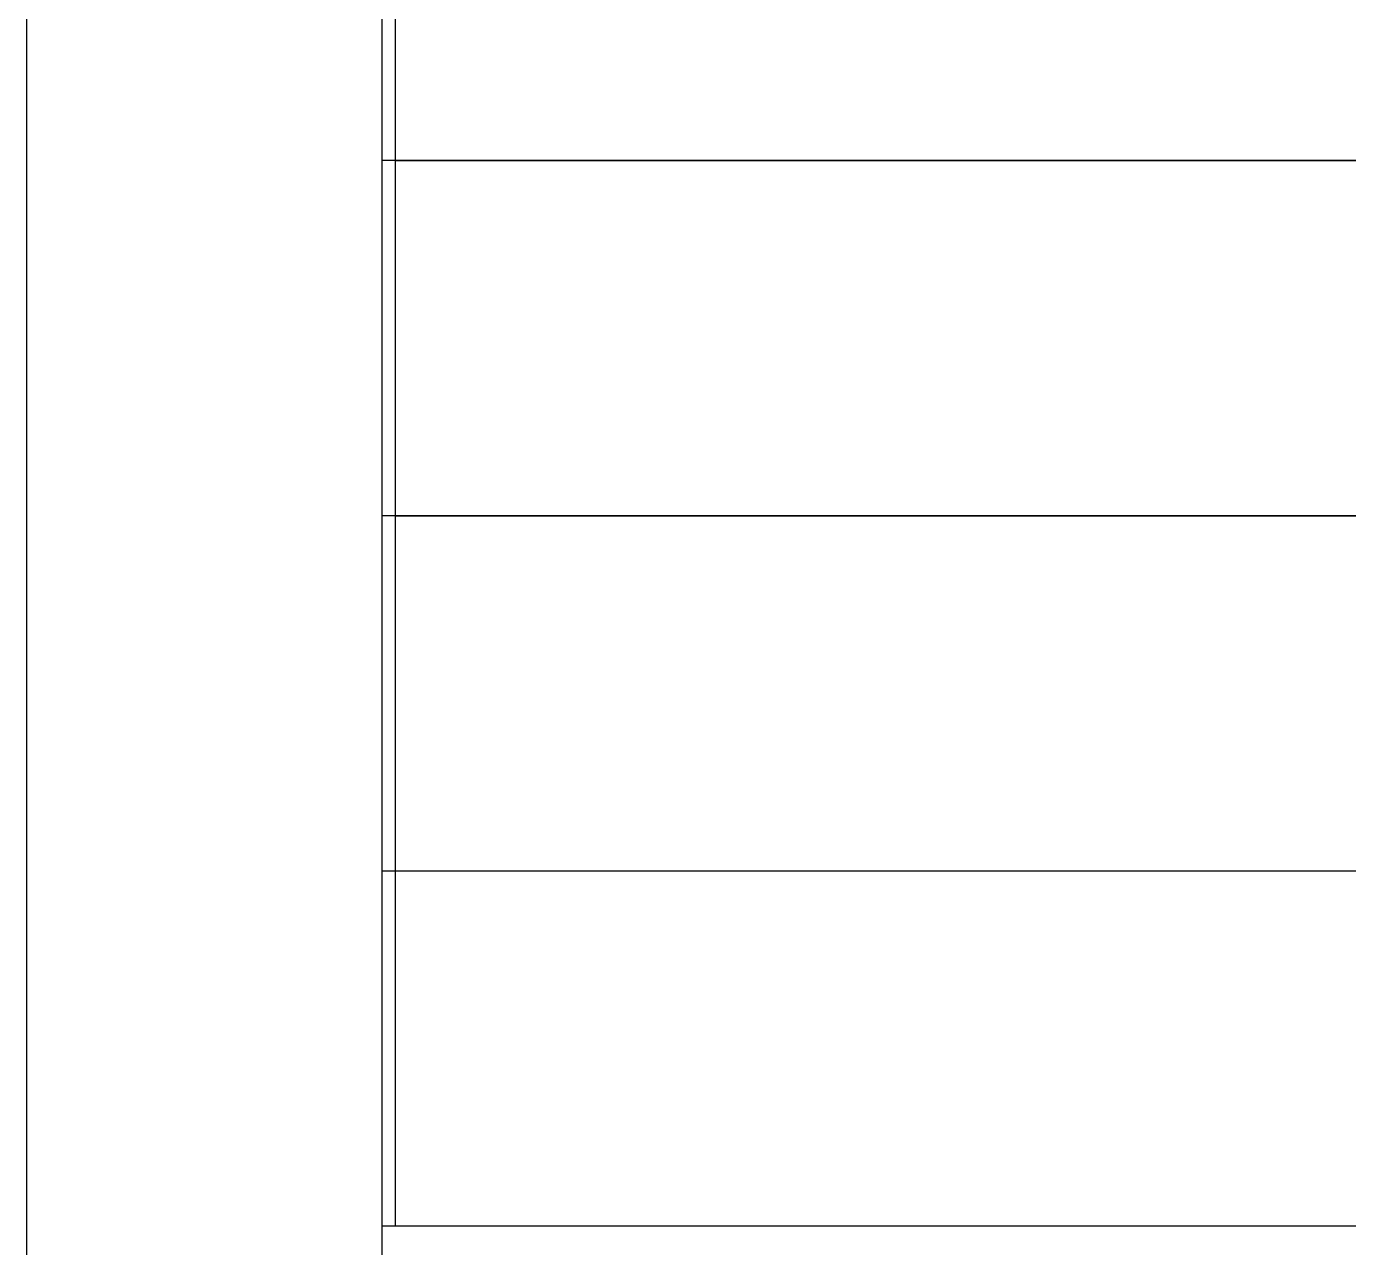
# Model space of a CAD drawing. Extents: x -19 to 297, y 0 to 420.
# Drawn here: x 99.916 to 101.777, y 242.298 to 244.016 of the extents above; entities that cross this region are included whole.
import ezdxf

# ---------------------------------------------------------------- set-up
doc = ezdxf.new("R2010")
doc.units = 0
doc.header["$MEASUREMENT"] = 0
doc.linetypes.add('K5LT_BASIC', pattern=[0])
doc.layers.add('Системный слой', color=7, linetype='Continuous')

# ---------------------------------------------------------------- blocks, each defined once
blk = doc.blocks.new('*U')
at = {"layer": 'Системный слой', "color": 5, "linetype": 'K5LT_BASIC'}
for p, q in [((100.4357, 243.8278), (100.4357, 244.3278)), ((100.4357, 243.3278), (100.4357, 243.8278)), ((100.4357, 243.8278), (107.9163, 243.8278)), ((107.9163, 243.8278), (100.4357, 243.8278)), ((100.4357, 242.8278), (100.4357, 243.3278)), ((100.4357, 243.3278), (107.9163, 243.3278)), ((107.9163, 243.3278), (100.4357, 243.3278)), ((100.4357, 242.3282), (100.4357, 242.8282)), ((100.4357, 242.8282), (107.9163, 242.8282)), ((107.9163, 242.8278), (100.4357, 242.8278)), ((107.9163, 242.3282), (100.4357, 242.3282))]:
    blk.add_line(p, q, dxfattribs=at)

msp = doc.modelspace()

# ---------------------------------------------------------------- linework, layer by layer
at = {"layer": 'Системный слой', "color": 5, "linetype": 'K5LT_BASIC'}
for p, q in [((99.9163, 248.2688), (99.9163, 242.8278)), ((99.9163, 248.2688), (99.9163, 236.7688)), ((100.4167, 248.2688), (100.4167, 236.7688)), ((107.9163, 243.8278), (100.4164, 243.8278)), ((107.9163, 243.3278), (100.4164, 243.3278)), ((107.9163, 242.8278), (100.4164, 242.8278)), ((99.9163, 242.3282), (99.9163, 236.7688)), ((107.9163, 242.3282), (100.4164, 242.3282))]:
    msp.add_line(p, q, dxfattribs=at)

# ---------------------------------------------------------------- block references
at = {"layer": 'Системный слой'}
msp.add_blockref('*U', (0, 0), dxfattribs=at)
msp.add_blockref('*U', (0, 0), dxfattribs=at)
msp.add_blockref('*U', (0, 0), dxfattribs=at)
msp.add_blockref('*U', (0, 0), dxfattribs=at)
msp.add_blockref('*U', (0, 0), dxfattribs=at)
msp.add_blockref('*U', (0, 0), dxfattribs=at)
msp.add_blockref('*U', (0, 0), dxfattribs=at)
msp.add_blockref('*U', (0, 0), dxfattribs=at)
msp.add_blockref('*U', (0, 0), dxfattribs=at)
msp.add_blockref('*U', (0, 0), dxfattribs=at)
msp.add_blockref('*U', (0, 0), dxfattribs=at)
msp.add_blockref('*U', (0, 0), dxfattribs=at)
msp.add_blockref('*U', (0, 0), dxfattribs=at)
msp.add_blockref('*U', (0, 0), dxfattribs=at)
msp.add_blockref('*U', (0, 0), dxfattribs=at)
msp.add_blockref('*U', (0, 0), dxfattribs=at)
msp.add_blockref('*U', (0, 0), dxfattribs=at)
msp.add_blockref('*U', (0, 0), dxfattribs=at)
msp.add_blockref('*U', (0, 0), dxfattribs=at)
msp.add_blockref('*U', (0, 0), dxfattribs=at)
msp.add_blockref('*U', (0, 0), dxfattribs=at)
msp.add_blockref('*U', (0, 0), dxfattribs=at)
msp.add_blockref('*U', (0, 0), dxfattribs=at)
msp.add_blockref('*U', (0, 0), dxfattribs=at)
msp.add_blockref('*U', (0, 0), dxfattribs=at)
msp.add_blockref('*U', (0, 0), dxfattribs=at)
msp.add_blockref('*U', (0, 0), dxfattribs=at)
msp.add_blockref('*U', (0, 0), dxfattribs=at)
msp.add_blockref('*U', (0, 0), dxfattribs=at)
msp.add_blockref('*U', (0, 0), dxfattribs=at)
msp.add_blockref('*U', (0, 0), dxfattribs=at)
msp.add_blockref('*U', (0, 0), dxfattribs=at)
msp.add_blockref('*U', (0, 0), dxfattribs=at)
msp.add_blockref('*U', (0, 0), dxfattribs=at)
msp.add_blockref('*U', (0, 0), dxfattribs=at)
msp.add_blockref('*U', (0, 0), dxfattribs=at)
msp.add_blockref('*U', (0, 0), dxfattribs=at)
msp.add_blockref('*U', (0, 0), dxfattribs=at)
msp.add_blockref('*U', (0, 0), dxfattribs=at)
msp.add_blockref('*U', (0, 0), dxfattribs=at)
msp.add_blockref('*U', (0, 0), dxfattribs=at)
msp.add_blockref('*U', (0, 0), dxfattribs=at)
msp.add_blockref('*U', (0, 0), dxfattribs=at)
msp.add_blockref('*U', (0, 0), dxfattribs=at)
msp.add_blockref('*U', (0, 0), dxfattribs=at)
msp.add_blockref('*U', (0, 0), dxfattribs=at)
msp.add_blockref('*U', (0, 0), dxfattribs=at)
msp.add_blockref('*U', (0, 0), dxfattribs=at)
msp.add_blockref('*U', (0, 0), dxfattribs=at)
msp.add_blockref('*U', (0, 0), dxfattribs=at)
msp.add_blockref('*U', (0, 0), dxfattribs=at)
msp.add_blockref('*U', (0, 0), dxfattribs=at)
msp.add_blockref('*U', (0, 0), dxfattribs=at)
msp.add_blockref('*U', (0, 0), dxfattribs=at)
msp.add_blockref('*U', (0, 0), dxfattribs=at)
msp.add_blockref('*U', (0, 0), dxfattribs=at)
msp.add_blockref('*U', (0, 0), dxfattribs=at)
msp.add_blockref('*U', (0, 0), dxfattribs=at)
msp.add_blockref('*U', (0, 0), dxfattribs=at)
msp.add_blockref('*U', (0, 0), dxfattribs=at)
msp.add_blockref('*U', (0, 0), dxfattribs=at)
msp.add_blockref('*U', (0, 0), dxfattribs=at)
msp.add_blockref('*U', (0, 0), dxfattribs=at)
msp.add_blockref('*U', (0, 0), dxfattribs=at)
msp.add_blockref('*U', (0, 0), dxfattribs=at)
msp.add_blockref('*U', (0, 0), dxfattribs=at)
msp.add_blockref('*U', (0, 0), dxfattribs=at)
msp.add_blockref('*U', (0, 0), dxfattribs=at)
msp.add_blockref('*U', (0, 0), dxfattribs=at)
msp.add_blockref('*U', (0, 0), dxfattribs=at)
msp.add_blockref('*U', (0, 0), dxfattribs=at)
msp.add_blockref('*U', (0, 0), dxfattribs=at)
msp.add_blockref('*U', (0, 0), dxfattribs=at)
msp.add_blockref('*U', (0, 0), dxfattribs=at)
msp.add_blockref('*U', (0, 0), dxfattribs=at)
msp.add_blockref('*U', (0, 0), dxfattribs=at)
msp.add_blockref('*U', (0, 0), dxfattribs=at)
msp.add_blockref('*U', (0, 0), dxfattribs=at)
msp.add_blockref('*U', (0, 0), dxfattribs=at)
msp.add_blockref('*U', (0, 0), dxfattribs=at)
msp.add_blockref('*U', (0, 0), dxfattribs=at)
msp.add_blockref('*U', (0, 0), dxfattribs=at)
msp.add_blockref('*U', (0, 0), dxfattribs=at)
msp.add_blockref('*U', (0, 0), dxfattribs=at)
msp.add_blockref('*U', (0, 0), dxfattribs=at)
msp.add_blockref('*U', (0, 0), dxfattribs=at)
msp.add_blockref('*U', (0, 0), dxfattribs=at)
msp.add_blockref('*U', (0, 0), dxfattribs=at)
msp.add_blockref('*U', (0, 0), dxfattribs=at)
msp.add_blockref('*U', (0, 0), dxfattribs=at)
msp.add_blockref('*U', (0, 0), dxfattribs=at)
msp.add_blockref('*U', (0, 0), dxfattribs=at)
msp.add_blockref('*U', (0, 0), dxfattribs=at)
msp.add_blockref('*U', (0, 0), dxfattribs=at)
msp.add_blockref('*U', (0, 0), dxfattribs=at)
msp.add_blockref('*U', (0, 0), dxfattribs=at)
msp.add_blockref('*U', (0, 0), dxfattribs=at)
msp.add_blockref('*U', (0, 0), dxfattribs=at)
msp.add_blockref('*U', (0, 0), dxfattribs=at)
msp.add_blockref('*U', (0, 0), dxfattribs=at)
msp.add_blockref('*U', (0, 0), dxfattribs=at)
msp.add_blockref('*U', (0, 0), dxfattribs=at)
msp.add_blockref('*U', (0, 0), dxfattribs=at)
msp.add_blockref('*U', (0, 0), dxfattribs=at)
msp.add_blockref('*U', (0, 0), dxfattribs=at)
msp.add_blockref('*U', (0, 0), dxfattribs=at)
msp.add_blockref('*U', (0, 0), dxfattribs=at)
msp.add_blockref('*U', (0, 0), dxfattribs=at)
msp.add_blockref('*U', (0, 0), dxfattribs=at)
msp.add_blockref('*U', (0, 0), dxfattribs=at)
msp.add_blockref('*U', (0, 0), dxfattribs=at)
msp.add_blockref('*U', (0, 0), dxfattribs=at)
msp.add_blockref('*U', (0, 0), dxfattribs=at)
msp.add_blockref('*U', (0, 0), dxfattribs=at)
msp.add_blockref('*U', (0, 0), dxfattribs=at)
msp.add_blockref('*U', (0, 0), dxfattribs=at)
msp.add_blockref('*U', (0, 0), dxfattribs=at)
msp.add_blockref('*U', (0, 0), dxfattribs=at)
msp.add_blockref('*U', (0, 0), dxfattribs=at)
msp.add_blockref('*U', (0, 0), dxfattribs=at)
msp.add_blockref('*U', (0, 0), dxfattribs=at)
msp.add_blockref('*U', (0, 0), dxfattribs=at)
msp.add_blockref('*U', (0, 0), dxfattribs=at)
msp.add_blockref('*U', (0, 0), dxfattribs=at)
msp.add_blockref('*U', (0, 0), dxfattribs=at)
msp.add_blockref('*U', (0, 0), dxfattribs=at)
msp.add_blockref('*U', (0, 0), dxfattribs=at)
msp.add_blockref('*U', (0, 0), dxfattribs=at)
msp.add_blockref('*U', (0, 0), dxfattribs=at)
msp.add_blockref('*U', (0, 0), dxfattribs=at)
msp.add_blockref('*U', (0, 0), dxfattribs=at)
msp.add_blockref('*U', (0, 0), dxfattribs=at)
msp.add_blockref('*U', (0, 0), dxfattribs=at)
msp.add_blockref('*U', (0, 0), dxfattribs=at)
msp.add_blockref('*U', (0, 0), dxfattribs=at)
msp.add_blockref('*U', (0, 0), dxfattribs=at)
msp.add_blockref('*U', (0, 0), dxfattribs=at)
msp.add_blockref('*U', (0, 0), dxfattribs=at)
msp.add_blockref('*U', (0, 0), dxfattribs=at)
msp.add_blockref('*U', (0, 0), dxfattribs=at)
msp.add_blockref('*U', (0, 0), dxfattribs=at)
msp.add_blockref('*U', (0, 0), dxfattribs=at)
msp.add_blockref('*U', (0, 0), dxfattribs=at)
msp.add_blockref('*U', (0, 0), dxfattribs=at)
msp.add_blockref('*U', (0, 0), dxfattribs=at)
msp.add_blockref('*U', (0, 0), dxfattribs=at)
msp.add_blockref('*U', (0, 0), dxfattribs=at)
msp.add_blockref('*U', (0, 0), dxfattribs=at)
msp.add_blockref('*U', (0, 0), dxfattribs=at)
msp.add_blockref('*U', (0, 0), dxfattribs=at)
msp.add_blockref('*U', (0, 0), dxfattribs=at)
msp.add_blockref('*U', (0, 0), dxfattribs=at)
msp.add_blockref('*U', (0, 0), dxfattribs=at)
msp.add_blockref('*U', (0, 0), dxfattribs=at)
msp.add_blockref('*U', (0, 0), dxfattribs=at)
msp.add_blockref('*U', (0, 0), dxfattribs=at)
msp.add_blockref('*U', (0, 0), dxfattribs=at)
msp.add_blockref('*U', (0, 0), dxfattribs=at)
msp.add_blockref('*U', (0, 0), dxfattribs=at)
msp.add_blockref('*U', (0, 0), dxfattribs=at)
msp.add_blockref('*U', (0, 0), dxfattribs=at)
msp.add_blockref('*U', (0, 0), dxfattribs=at)
msp.add_blockref('*U', (0, 0), dxfattribs=at)
msp.add_blockref('*U', (0, 0), dxfattribs=at)
msp.add_blockref('*U', (0, 0), dxfattribs=at)
msp.add_blockref('*U', (0, 0), dxfattribs=at)
msp.add_blockref('*U', (0, 0), dxfattribs=at)
msp.add_blockref('*U', (0, 0), dxfattribs=at)
msp.add_blockref('*U', (0, 0), dxfattribs=at)
msp.add_blockref('*U', (0, 0), dxfattribs=at)
msp.add_blockref('*U', (0, 0), dxfattribs=at)
msp.add_blockref('*U', (0, 0), dxfattribs=at)
msp.add_blockref('*U', (0, 0), dxfattribs=at)
msp.add_blockref('*U', (0, 0), dxfattribs=at)
msp.add_blockref('*U', (0, 0), dxfattribs=at)
msp.add_blockref('*U', (0, 0), dxfattribs=at)
msp.add_blockref('*U', (0, 0), dxfattribs=at)
msp.add_blockref('*U', (0, 0), dxfattribs=at)
msp.add_blockref('*U', (0, 0), dxfattribs=at)
msp.add_blockref('*U', (0, 0), dxfattribs=at)
msp.add_blockref('*U', (0, 0), dxfattribs=at)
msp.add_blockref('*U', (0, 0), dxfattribs=at)
msp.add_blockref('*U', (0, 0), dxfattribs=at)
msp.add_blockref('*U', (0, 0), dxfattribs=at)
msp.add_blockref('*U', (0, 0), dxfattribs=at)
msp.add_blockref('*U', (0, 0), dxfattribs=at)
msp.add_blockref('*U', (0, 0), dxfattribs=at)
msp.add_blockref('*U', (0, 0), dxfattribs=at)
msp.add_blockref('*U', (0, 0), dxfattribs=at)
msp.add_blockref('*U', (0, 0), dxfattribs=at)
msp.add_blockref('*U', (0, 0), dxfattribs=at)
msp.add_blockref('*U', (0, 0), dxfattribs=at)
msp.add_blockref('*U', (0, 0), dxfattribs=at)
msp.add_blockref('*U', (0, 0), dxfattribs=at)
msp.add_blockref('*U', (0, 0), dxfattribs=at)
msp.add_blockref('*U', (0, 0), dxfattribs=at)
msp.add_blockref('*U', (0, 0), dxfattribs=at)
msp.add_blockref('*U', (0, 0), dxfattribs=at)
msp.add_blockref('*U', (0, 0), dxfattribs=at)
msp.add_blockref('*U', (0, 0), dxfattribs=at)
msp.add_blockref('*U', (0, 0), dxfattribs=at)
msp.add_blockref('*U', (0, 0), dxfattribs=at)
msp.add_blockref('*U', (0, 0), dxfattribs=at)
msp.add_blockref('*U', (0, 0), dxfattribs=at)
msp.add_blockref('*U', (0, 0), dxfattribs=at)
msp.add_blockref('*U', (0, 0), dxfattribs=at)
msp.add_blockref('*U', (0, 0), dxfattribs=at)
msp.add_blockref('*U', (0, 0), dxfattribs=at)
msp.add_blockref('*U', (0, 0), dxfattribs=at)
msp.add_blockref('*U', (0, 0), dxfattribs=at)
msp.add_blockref('*U', (0, 0), dxfattribs=at)
msp.add_blockref('*U', (0, 0), dxfattribs=at)
msp.add_blockref('*U', (0, 0), dxfattribs=at)
msp.add_blockref('*U', (0, 0), dxfattribs=at)
msp.add_blockref('*U', (0, 0), dxfattribs=at)
msp.add_blockref('*U', (0, 0), dxfattribs=at)
msp.add_blockref('*U', (0, 0), dxfattribs=at)
msp.add_blockref('*U', (0, 0), dxfattribs=at)
msp.add_blockref('*U', (0, 0), dxfattribs=at)
msp.add_blockref('*U', (0, 0), dxfattribs=at)
msp.add_blockref('*U', (0, 0), dxfattribs=at)
msp.add_blockref('*U', (0, 0), dxfattribs=at)
msp.add_blockref('*U', (0, 0), dxfattribs=at)
msp.add_blockref('*U', (0, 0), dxfattribs=at)
msp.add_blockref('*U', (0, 0), dxfattribs=at)
msp.add_blockref('*U', (0, 0), dxfattribs=at)
msp.add_blockref('*U', (0, 0), dxfattribs=at)
msp.add_blockref('*U', (0, 0), dxfattribs=at)
msp.add_blockref('*U', (0, 0), dxfattribs=at)
msp.add_blockref('*U', (0, 0), dxfattribs=at)
msp.add_blockref('*U', (0, 0), dxfattribs=at)
msp.add_blockref('*U', (0, 0), dxfattribs=at)
msp.add_blockref('*U', (0, 0), dxfattribs=at)
msp.add_blockref('*U', (0, 0), dxfattribs=at)
msp.add_blockref('*U', (0, 0), dxfattribs=at)
msp.add_blockref('*U', (0, 0), dxfattribs=at)
msp.add_blockref('*U', (0, 0), dxfattribs=at)
msp.add_blockref('*U', (0, 0), dxfattribs=at)
msp.add_blockref('*U', (0, 0), dxfattribs=at)
msp.add_blockref('*U', (0, 0), dxfattribs=at)
msp.add_blockref('*U', (0, 0), dxfattribs=at)
msp.add_blockref('*U', (0, 0), dxfattribs=at)
msp.add_blockref('*U', (0, 0), dxfattribs=at)
msp.add_blockref('*U', (0, 0), dxfattribs=at)
msp.add_blockref('*U', (0, 0), dxfattribs=at)
msp.add_blockref('*U', (0, 0), dxfattribs=at)
msp.add_blockref('*U', (0, 0), dxfattribs=at)
msp.add_blockref('*U', (0, 0), dxfattribs=at)
msp.add_blockref('*U', (0, 0), dxfattribs=at)
msp.add_blockref('*U', (0, 0), dxfattribs=at)
msp.add_blockref('*U', (0, 0), dxfattribs=at)
msp.add_blockref('*U', (0, 0), dxfattribs=at)
msp.add_blockref('*U', (0, 0), dxfattribs=at)
msp.add_blockref('*U', (0, 0), dxfattribs=at)
msp.add_blockref('*U', (0, 0), dxfattribs=at)
msp.add_blockref('*U', (0, 0), dxfattribs=at)
msp.add_blockref('*U', (0, 0), dxfattribs=at)
msp.add_blockref('*U', (0, 0), dxfattribs=at)
msp.add_blockref('*U', (0, 0), dxfattribs=at)
msp.add_blockref('*U', (0, 0), dxfattribs=at)
msp.add_blockref('*U', (0, 0), dxfattribs=at)
msp.add_blockref('*U', (0, 0), dxfattribs=at)
msp.add_blockref('*U', (0, 0), dxfattribs=at)
msp.add_blockref('*U', (0, 0), dxfattribs=at)
msp.add_blockref('*U', (0, 0), dxfattribs=at)
msp.add_blockref('*U', (0, 0), dxfattribs=at)
msp.add_blockref('*U', (0, 0), dxfattribs=at)
msp.add_blockref('*U', (0, 0), dxfattribs=at)
msp.add_blockref('*U', (0, 0), dxfattribs=at)
msp.add_blockref('*U', (0, 0), dxfattribs=at)
msp.add_blockref('*U', (0, 0), dxfattribs=at)
msp.add_blockref('*U', (0, 0), dxfattribs=at)
msp.add_blockref('*U', (0, 0), dxfattribs=at)
msp.add_blockref('*U', (0, 0), dxfattribs=at)
msp.add_blockref('*U', (0, 0), dxfattribs=at)
msp.add_blockref('*U', (0, 0), dxfattribs=at)
msp.add_blockref('*U', (0, 0), dxfattribs=at)
msp.add_blockref('*U', (0, 0), dxfattribs=at)
msp.add_blockref('*U', (0, 0), dxfattribs=at)
msp.add_blockref('*U', (0, 0), dxfattribs=at)
msp.add_blockref('*U', (0, 0), dxfattribs=at)
msp.add_blockref('*U', (0, 0), dxfattribs=at)
msp.add_blockref('*U', (0, 0), dxfattribs=at)
msp.add_blockref('*U', (0, 0), dxfattribs=at)
msp.add_blockref('*U', (0, 0), dxfattribs=at)
msp.add_blockref('*U', (0, 0), dxfattribs=at)
msp.add_blockref('*U', (0, 0), dxfattribs=at)
msp.add_blockref('*U', (0, 0), dxfattribs=at)
msp.add_blockref('*U', (0, 0), dxfattribs=at)
msp.add_blockref('*U', (0, 0), dxfattribs=at)
msp.add_blockref('*U', (0, 0), dxfattribs=at)
msp.add_blockref('*U', (0, 0), dxfattribs=at)
msp.add_blockref('*U', (0, 0), dxfattribs=at)
msp.add_blockref('*U', (0, 0), dxfattribs=at)
msp.add_blockref('*U', (0, 0), dxfattribs=at)
msp.add_blockref('*U', (0, 0), dxfattribs=at)
msp.add_blockref('*U', (0, 0), dxfattribs=at)
msp.add_blockref('*U', (0, 0), dxfattribs=at)
msp.add_blockref('*U', (0, 0), dxfattribs=at)
msp.add_blockref('*U', (0, 0), dxfattribs=at)
msp.add_blockref('*U', (0, 0), dxfattribs=at)
msp.add_blockref('*U', (0, 0), dxfattribs=at)
msp.add_blockref('*U', (0, 0), dxfattribs=at)
msp.add_blockref('*U', (0, 0), dxfattribs=at)
msp.add_blockref('*U', (0, 0), dxfattribs=at)
msp.add_blockref('*U', (0, 0), dxfattribs=at)
msp.add_blockref('*U', (0, 0), dxfattribs=at)
msp.add_blockref('*U', (0, 0), dxfattribs=at)
msp.add_blockref('*U', (0, 0), dxfattribs=at)
msp.add_blockref('*U', (0, 0), dxfattribs=at)
msp.add_blockref('*U', (0, 0), dxfattribs=at)
msp.add_blockref('*U', (0, 0), dxfattribs=at)
msp.add_blockref('*U', (0, 0), dxfattribs=at)
msp.add_blockref('*U', (0, 0), dxfattribs=at)
msp.add_blockref('*U', (0, 0), dxfattribs=at)
msp.add_blockref('*U', (0, 0), dxfattribs=at)
msp.add_blockref('*U', (0, 0), dxfattribs=at)
msp.add_blockref('*U', (0, 0), dxfattribs=at)
msp.add_blockref('*U', (0, 0), dxfattribs=at)
msp.add_blockref('*U', (0, 0), dxfattribs=at)
msp.add_blockref('*U', (0, 0), dxfattribs=at)
msp.add_blockref('*U', (0, 0), dxfattribs=at)
msp.add_blockref('*U', (0, 0), dxfattribs=at)
msp.add_blockref('*U', (0, 0), dxfattribs=at)
msp.add_blockref('*U', (0, 0), dxfattribs=at)
msp.add_blockref('*U', (0, 0), dxfattribs=at)
msp.add_blockref('*U', (0, 0), dxfattribs=at)
msp.add_blockref('*U', (0, 0), dxfattribs=at)
msp.add_blockref('*U', (0, 0), dxfattribs=at)
msp.add_blockref('*U', (0, 0), dxfattribs=at)
msp.add_blockref('*U', (0, 0), dxfattribs=at)
msp.add_blockref('*U', (0, 0), dxfattribs=at)
msp.add_blockref('*U', (0, 0), dxfattribs=at)
msp.add_blockref('*U', (0, 0), dxfattribs=at)
msp.add_blockref('*U', (0, 0), dxfattribs=at)
msp.add_blockref('*U', (0, 0), dxfattribs=at)
msp.add_blockref('*U', (0, 0), dxfattribs=at)
msp.add_blockref('*U', (0, 0), dxfattribs=at)
msp.add_blockref('*U', (0, 0), dxfattribs=at)
msp.add_blockref('*U', (0, 0), dxfattribs=at)
msp.add_blockref('*U', (0, 0), dxfattribs=at)
msp.add_blockref('*U', (0, 0), dxfattribs=at)
msp.add_blockref('*U', (0, 0), dxfattribs=at)
msp.add_blockref('*U', (0, 0), dxfattribs=at)
msp.add_blockref('*U', (0, 0), dxfattribs=at)
msp.add_blockref('*U', (0, 0), dxfattribs=at)
msp.add_blockref('*U', (0, 0), dxfattribs=at)
msp.add_blockref('*U', (0, 0), dxfattribs=at)
msp.add_blockref('*U', (0, 0), dxfattribs=at)
msp.add_blockref('*U', (0, 0), dxfattribs=at)
msp.add_blockref('*U', (0, 0), dxfattribs=at)
msp.add_blockref('*U', (0, 0), dxfattribs=at)
msp.add_blockref('*U', (0, 0), dxfattribs=at)
msp.add_blockref('*U', (0, 0), dxfattribs=at)
msp.add_blockref('*U', (0, 0), dxfattribs=at)
msp.add_blockref('*U', (0, 0), dxfattribs=at)
msp.add_blockref('*U', (0, 0), dxfattribs=at)
msp.add_blockref('*U', (0, 0), dxfattribs=at)
msp.add_blockref('*U', (0, 0), dxfattribs=at)
msp.add_blockref('*U', (0, 0), dxfattribs=at)
msp.add_blockref('*U', (0, 0), dxfattribs=at)
msp.add_blockref('*U', (0, 0), dxfattribs=at)
msp.add_blockref('*U', (0, 0), dxfattribs=at)
msp.add_blockref('*U', (0, 0), dxfattribs=at)
msp.add_blockref('*U', (0, 0), dxfattribs=at)
msp.add_blockref('*U', (0, 0), dxfattribs=at)
msp.add_blockref('*U', (0, 0), dxfattribs=at)
msp.add_blockref('*U', (0, 0), dxfattribs=at)
msp.add_blockref('*U', (0, 0), dxfattribs=at)
msp.add_blockref('*U', (0, 0), dxfattribs=at)
msp.add_blockref('*U', (0, 0), dxfattribs=at)
msp.add_blockref('*U', (0, 0), dxfattribs=at)
msp.add_blockref('*U', (0, 0), dxfattribs=at)
msp.add_blockref('*U', (0, 0), dxfattribs=at)
msp.add_blockref('*U', (0, 0), dxfattribs=at)
msp.add_blockref('*U', (0, 0), dxfattribs=at)
msp.add_blockref('*U', (0, 0), dxfattribs=at)
msp.add_blockref('*U', (0, 0), dxfattribs=at)
msp.add_blockref('*U', (0, 0), dxfattribs=at)
msp.add_blockref('*U', (0, 0), dxfattribs=at)
msp.add_blockref('*U', (0, 0), dxfattribs=at)
msp.add_blockref('*U', (0, 0), dxfattribs=at)
msp.add_blockref('*U', (0, 0), dxfattribs=at)
msp.add_blockref('*U', (0, 0), dxfattribs=at)
msp.add_blockref('*U', (0, 0), dxfattribs=at)
msp.add_blockref('*U', (0, 0), dxfattribs=at)
msp.add_blockref('*U', (0, 0), dxfattribs=at)
msp.add_blockref('*U', (0, 0), dxfattribs=at)
msp.add_blockref('*U', (0, 0), dxfattribs=at)
msp.add_blockref('*U', (0, 0), dxfattribs=at)
msp.add_blockref('*U', (0, 0), dxfattribs=at)
msp.add_blockref('*U', (0, 0), dxfattribs=at)
msp.add_blockref('*U', (0, 0), dxfattribs=at)
msp.add_blockref('*U', (0, 0), dxfattribs=at)
msp.add_blockref('*U', (0, 0), dxfattribs=at)
msp.add_blockref('*U', (0, 0), dxfattribs=at)
msp.add_blockref('*U', (0, 0), dxfattribs=at)
msp.add_blockref('*U', (0, 0), dxfattribs=at)
msp.add_blockref('*U', (0, 0), dxfattribs=at)
msp.add_blockref('*U', (0, 0), dxfattribs=at)
msp.add_blockref('*U', (0, 0), dxfattribs=at)
msp.add_blockref('*U', (0, 0), dxfattribs=at)
msp.add_blockref('*U', (0, 0), dxfattribs=at)
msp.add_blockref('*U', (0, 0), dxfattribs=at)
msp.add_blockref('*U', (0, 0), dxfattribs=at)
msp.add_blockref('*U', (0, 0), dxfattribs=at)
msp.add_blockref('*U', (0, 0), dxfattribs=at)
msp.add_blockref('*U', (0, 0), dxfattribs=at)
msp.add_blockref('*U', (0, 0), dxfattribs=at)
msp.add_blockref('*U', (0, 0), dxfattribs=at)
msp.add_blockref('*U', (0, 0), dxfattribs=at)
msp.add_blockref('*U', (0, 0), dxfattribs=at)
msp.add_blockref('*U', (0, 0), dxfattribs=at)
msp.add_blockref('*U', (0, 0), dxfattribs=at)
msp.add_blockref('*U', (0, 0), dxfattribs=at)
msp.add_blockref('*U', (0, 0), dxfattribs=at)
msp.add_blockref('*U', (0, 0), dxfattribs=at)
msp.add_blockref('*U', (0, 0), dxfattribs=at)
msp.add_blockref('*U', (0, 0), dxfattribs=at)
msp.add_blockref('*U', (0, 0), dxfattribs=at)
msp.add_blockref('*U', (0, 0), dxfattribs=at)
msp.add_blockref('*U', (0, 0), dxfattribs=at)
msp.add_blockref('*U', (0, 0), dxfattribs=at)
msp.add_blockref('*U', (0, 0), dxfattribs=at)
msp.add_blockref('*U', (0, 0), dxfattribs=at)
msp.add_blockref('*U', (0, 0), dxfattribs=at)
msp.add_blockref('*U', (0, 0), dxfattribs=at)
msp.add_blockref('*U', (0, 0), dxfattribs=at)
msp.add_blockref('*U', (0, 0), dxfattribs=at)
msp.add_blockref('*U', (0, 0), dxfattribs=at)
msp.add_blockref('*U', (0, 0), dxfattribs=at)
msp.add_blockref('*U', (0, 0), dxfattribs=at)
msp.add_blockref('*U', (0, 0), dxfattribs=at)
msp.add_blockref('*U', (0, 0), dxfattribs=at)
msp.add_blockref('*U', (0, 0), dxfattribs=at)
msp.add_blockref('*U', (0, 0), dxfattribs=at)
msp.add_blockref('*U', (0, 0), dxfattribs=at)
msp.add_blockref('*U', (0, 0), dxfattribs=at)
msp.add_blockref('*U', (0, 0), dxfattribs=at)
msp.add_blockref('*U', (0, 0), dxfattribs=at)
msp.add_blockref('*U', (0, 0), dxfattribs=at)
msp.add_blockref('*U', (0, 0), dxfattribs=at)
msp.add_blockref('*U', (0, 0), dxfattribs=at)
msp.add_blockref('*U', (0, 0), dxfattribs=at)
msp.add_blockref('*U', (0, 0), dxfattribs=at)
msp.add_blockref('*U', (0, 0), dxfattribs=at)
msp.add_blockref('*U', (0, 0), dxfattribs=at)
msp.add_blockref('*U', (0, 0), dxfattribs=at)
msp.add_blockref('*U', (0, 0), dxfattribs=at)
msp.add_blockref('*U', (0, 0), dxfattribs=at)

doc.saveas('drawing.dxf')
